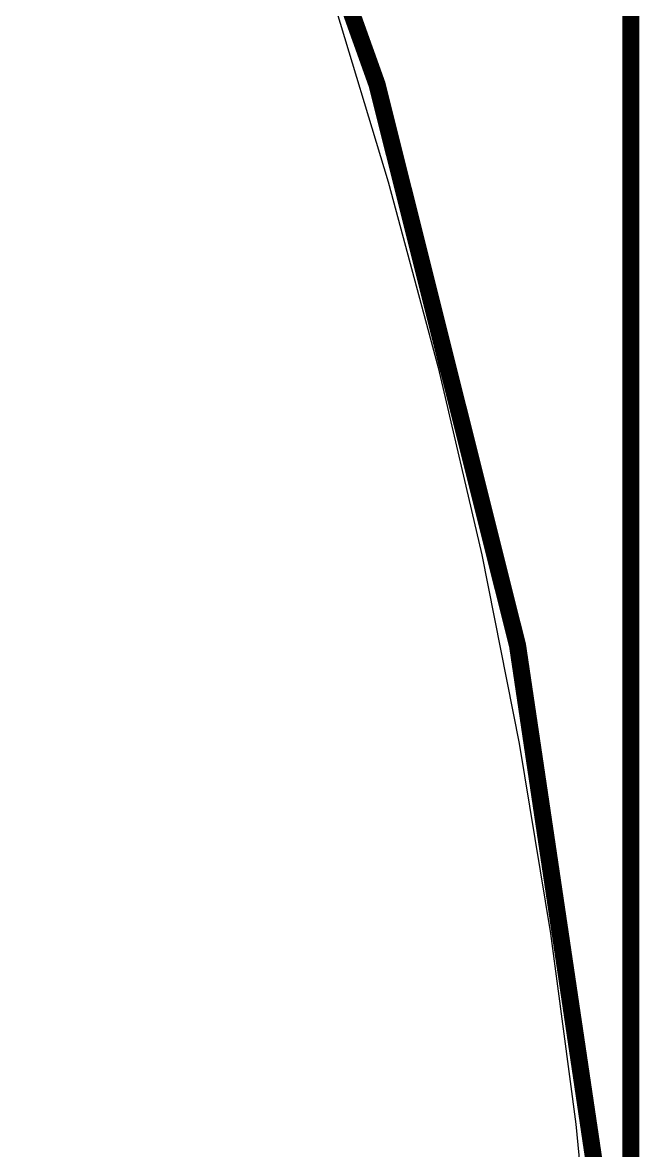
# Model space of a CAD drawing. Header units: inches. Extents: x -89 to 427, y -87 to 99.
# Drawn here: x 78.3 to 87.44, y 9.56 to 26.26 of the extents above; entities that cross this region are included whole.
import ezdxf

# ---------------------------------------------------------------- set-up
doc = ezdxf.new("R2010")
doc.units = ezdxf.units.IN
for name, color, linetype in [('Board_Outline', 56, 'Continuous'), ('Bottom Layer', 5, 'Continuous'), ('Dimension', 6, 'Continuous'), ('Top Layer', 1, 'Continuous')]:
    doc.layers.add(name, color=color, linetype=linetype)

msp = doc.modelspace()

# ---------------------------------------------------------------- linework, layer by layer
at = {"layer": 'Board_Outline'}
msp.add_lwpolyline([(87.312, 0, 0.254, 0.254, 1), (-87.312, 0, 0.254, 0.254, 1)], format="xyseb", close=True, dxfattribs=at)
at = {"layer": 'Bottom Layer'}
for p, q in [((82.892, 26.634), (83.719, 23.907)), ((83.719, 23.907), (84.456, 21.155)), ((84.456, 21.155), (85.103, 18.381)), ((85.103, 18.381), (85.659, 15.586)), ((85.659, 15.586), (86.123, 12.775)), ((86.123, 12.775), (86.495, 9.95)), ((86.495, 9.95), (86.774, 7.115))]:
    msp.add_line(p, q, dxfattribs=at)
at = {"layer": 'Dimension'}
msp.add_lwpolyline([(87.312, 0.381, 0.254, 0.254, 0), (87.312, 98.831, 0.254, 0.254, 0)], format="xyseb", dxfattribs=at)
at = {"layer": 'Top Layer'}
for p, q in [((82.892, 26.634), (83.719, 23.907)), ((83.719, 23.907), (84.456, 21.155)), ((84.456, 21.155), (85.103, 18.381)), ((85.103, 18.381), (85.659, 15.586)), ((85.659, 15.586), (86.123, 12.775)), ((86.123, 12.775), (86.495, 9.95)), ((86.495, 9.95), (86.774, 7.115))]:
    msp.add_line(p, q, dxfattribs=at)

doc.saveas('drawing.dxf')
